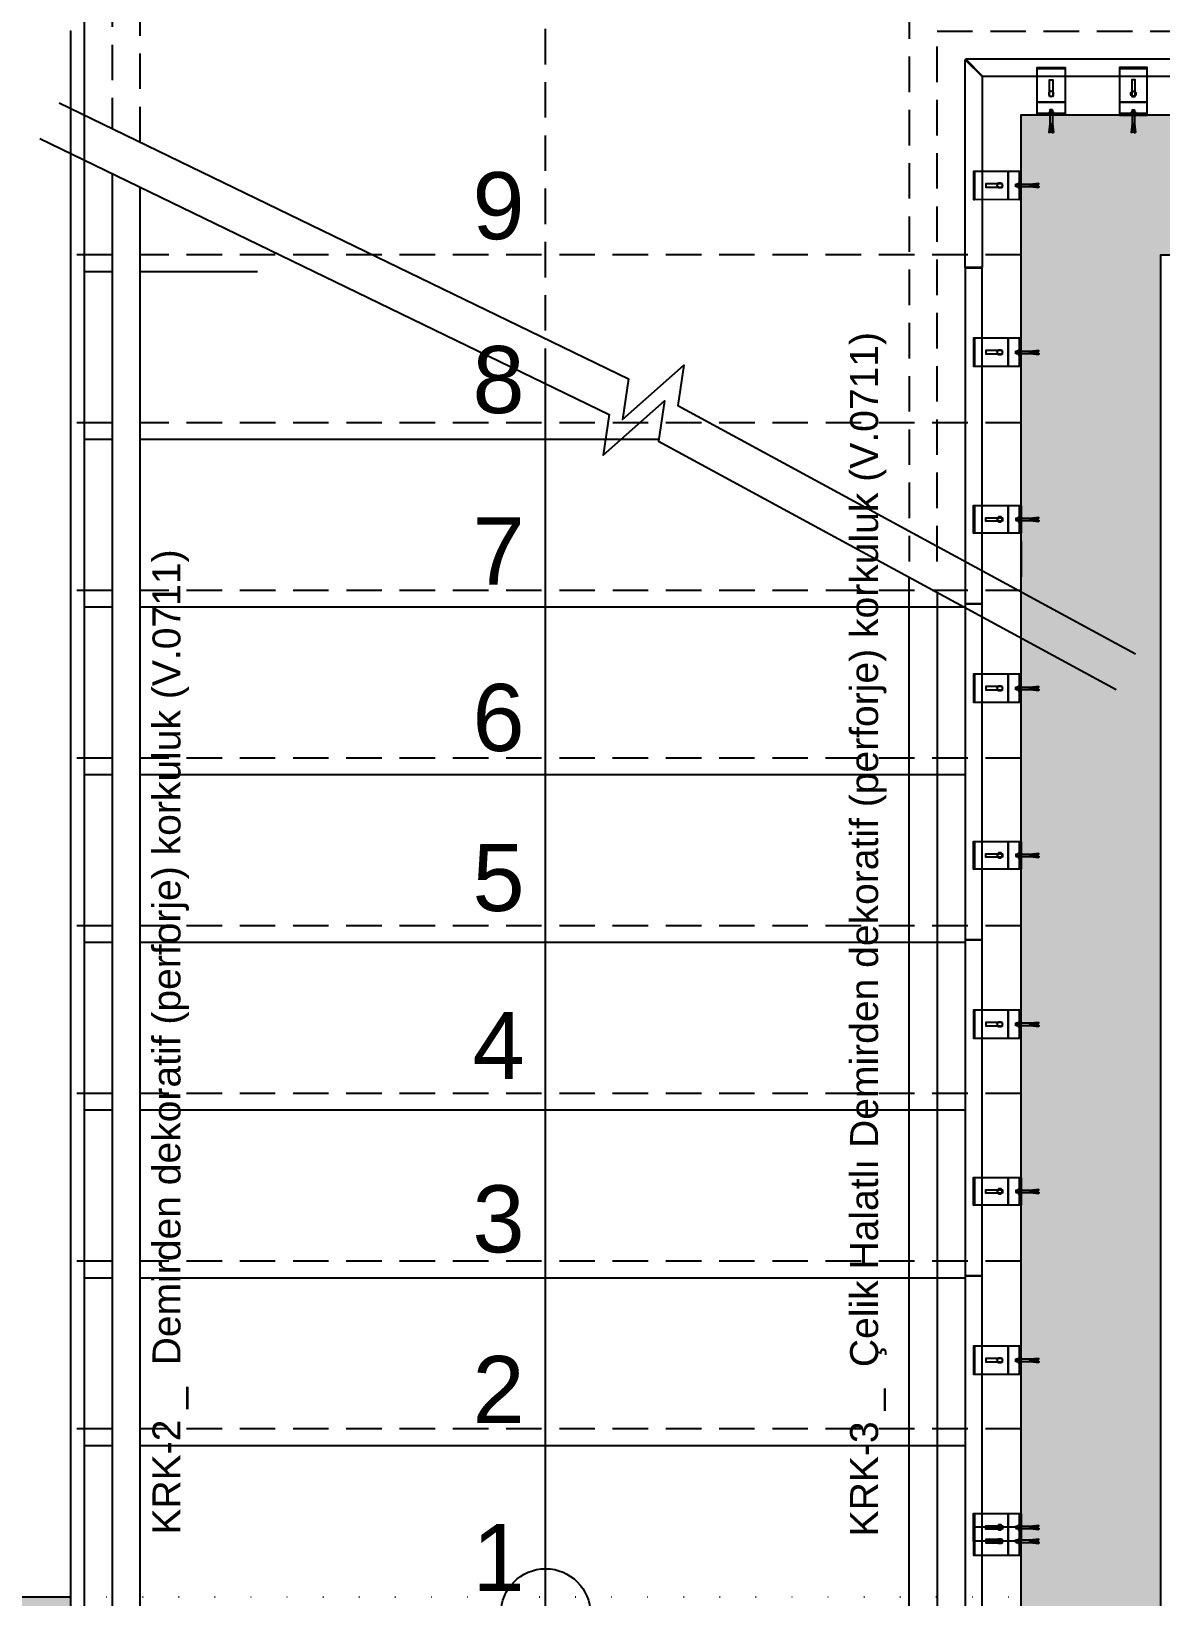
# Model space of a CAD drawing. Header units: inches. Extents: x 21 to 32698, y 13 to 3712.
# Drawn here: x 10689.7 to 10891.7, y 2122.1 to 2402.1 of the extents above; entities that cross this region are included whole.
import ezdxf

# ---------------------------------------------------------------- set-up
doc = ezdxf.new("R2010")
doc.units = ezdxf.units.IN
doc.header["$MEASUREMENT"] = 0
doc.linetypes.add('DOT', pattern=[6.35, 0, -6.35])
doc.linetypes.add('HIDDEN', pattern=[9.525, 6.35, -3.175])
for name, color, linetype, lineweight in [('Z_MİM_-KM-ANCHOR (DÜBEL)', 8, 'Continuous', 25), ('Z_MİM_-KM-BEAM-RAY', 8, 'DOT', 25), ('Z_MİM_-KM-BOLT (CİVATA)', 8, 'Continuous', 25), ('Z_MİM_-KM-FLOR-HRAL', 8, 'Continuous', 25), ('Z_MİM_-KM-L PROFILE', 8, 'Continuous', 25), ('Z_MİM_-KM-MARBLE-09', 8, 'Continuous', 25), ('Z_MİM_-KM-PATTERN-STRC', 8, 'Continuous', 25), ('Z_MİM_-KM-STRC-CONCRETE', 8, 'Continuous', 25), ('Z_MİM_-KM-STRS', 8, 'Continuous', 25), ('Z_MİM_-KM-STRS-ANNO', 8, 'Continuous', 25), ('Z_MİM_-KM-STRS-HID', 8, 'HIDDEN', 25), ('Z_MİM_-KM-STRS-IDEN', 8, 'Continuous', 25), ('Z_MİM_-KM-T PROFILE', 8, 'Continuous', 25), ('Z_MİM_-KM-TEXT', 8, 'Continuous', 25), ('Z_MİM_-KM-WALL-PL', 8, 'Continuous', 25), ('Z_MİM_-KM-WALL-PLASTER', 8, 'Continuous', 25), ('Z_MİM_00', 8, 'Continuous', 25), ('Z_MİM_TARAMA', 8, 'Continuous', 25)]:
    doc.layers.add(name, color=color, linetype=linetype, lineweight=lineweight)
doc.styles.add('Arial', font='arial.ttf', dxfattribs={"height": 100})
doc.styles.add('mahal listesi', font='micross.ttf', dxfattribs={"width": 0.8, "height": 20})

# ---------------------------------------------------------------- blocks, each defined once
blk = doc.blocks.new('KRK-2')
at = {"layer": 'Z_MİM_-KM-TEXT', "color": 7, "insert": (0, 0), "char_height": 25, "width": 1775.644, "attachment_point": 1, "style": 'mahal listesi'}
blk.add_mtext('\\A1;{\\W1;KRK-2 _  Demirden dekoratif (perforje) korkuluk (\\A0;V.0711\\A1;)}', dxfattribs=at)
blk = doc.blocks.new('KRK-3')
at = {"layer": 'Z_MİM_-KM-TEXT', "color": 7, "insert": (0, 0), "char_height": 25, "width": 1775.644, "attachment_point": 1, "style": 'mahal listesi'}
blk.add_mtext('\\A1;{\\W1;KRK-3 _  Çelik Halatlı Demirden dekoratif (perforje) korkuluk (\\A0;V.0711\\A1;)}', dxfattribs=at)
blk = doc.blocks.new('-KM_Merdiven')
at = {"layer": 'Z_MİM_-KM-FLOR-HRAL'}
for points in [[(20007.25, 2394.55), (20007.25, 2107.03), (20012.26, 2107.03), (20012.26, 2392.13)], [(20154.75, 2319.69), (20154.75, 2110.03), (20149.75, 2110.03), (20149.75, 2322.4)]]:
    blk.add_lwpolyline(points, dxfattribs=at)
at = {"layer": 'Z_MİM_-KM-STRS'}
blk.add_line((20169.75, 2311.56), (20169.75, 2137.03), dxfattribs=at)
for points in [[(19997.72, 2407.22), (20099.57, 2357.85), (20098.49, 2350.62), (20109.44, 2360.31), (20108.36, 2353.08), (20190.21, 2308.71)], [(19994.28, 2400.84), (20096.13, 2351.47), (20095.06, 2344.24), (20106, 2353.93), (20104.92, 2346.7), (20186.77, 2302.33)], [(20007.25, 2377.03), (20002.25, 2377.03)], [(20033.22, 2377.03), (20012.26, 2377.03)], [(20007.25, 2347.03), (20002.25, 2347.03)], [(20104.97, 2347.03), (20012.26, 2347.03)], [(20007.25, 2317.03), (20002.25, 2317.03)], [(20159.75, 2317.03), (20012.26, 2317.03)], [(20007.25, 2287.03), (20002.25, 2287.03)], [(20159.75, 2287.03), (20012.26, 2287.03)], [(20007.25, 2257.03), (20002.25, 2257.03)], [(20159.75, 2257.03), (20012.26, 2257.03)], [(20007.25, 2227.03), (20002.25, 2227.03)], [(20159.75, 2227.03), (20012.26, 2227.03)], [(20007.25, 2197.03), (20002.25, 2197.03)], [(20159.75, 2197.03), (20012.26, 2197.03)], [(20007.25, 2167.03), (20002.25, 2167.03)], [(20159.75, 2167.03), (20012.26, 2167.03)]]:
    blk.add_lwpolyline(points, dxfattribs=at)
at = {"layer": 'Z_MİM_-KM-STRS-ANNO'}
blk.add_line((20084.75, 2137.03), (20084.75, 2356.97), dxfattribs=at)
blk.add_circle((20084.75, 2137.03), 8, dxfattribs=at)
at = {"layer": 'Z_MİM_-KM-STRS-HID'}
for p, q in [((20007.25, 2380.03), (19999.75, 2380.03)), ((20169.75, 2380.03), (20012.26, 2380.03)), ((20007.25, 2350.03), (19999.75, 2350.03)), ((20169.76, 2350.03), (20012.26, 2350.03)), ((20007.25, 2320.03), (19999.75, 2320.03)), ((20169.76, 2320.03), (20012.26, 2320.03)), ((20007.25, 2290.03), (19999.75, 2290.03)), ((20169.75, 2290.03), (20012.26, 2290.03)), ((20007.25, 2260.03), (19999.75, 2260.03)), ((20169.75, 2260.03), (20012.26, 2260.03)), ((20007.25, 2230.03), (19999.75, 2230.03)), ((20169.75, 2230.03), (20012.26, 2230.03)), ((20007.25, 2200.03), (19999.75, 2200.03)), ((20169.75, 2200.03), (20012.26, 2200.03)), ((20007.25, 2170.03), (19999.75, 2170.03)), ((20169.75, 2170.03), (20012.26, 2170.03))]:
    blk.add_line(p, q, dxfattribs=at)
for points in [[(20012.26, 2400.2), (20012.25, 2565.03), (20577.25, 2565.03), (20577.25, 2110.03), (20582.26, 2110.03), (20582.25, 2570.03), (20007.25, 2570.03), (20007.25, 2402.61)], [(20084.75, 2356.97), (20084.75, 2485.03), (20504.75, 2485.03), (20504.75, 2140.03)], [(20154.76, 2325.22), (20154.75, 2420.03), (20434.75, 2420.03), (20434.75, 2110.03), (20439.75, 2110.03), (20439.75, 2425.03), (20149.75, 2425.03), (20149.76, 2325.22)], [(20589.75, 2140.03), (20419.75, 2140.03), (20419.75, 2405.03), (20169.75, 2405.03), (20169.76, 2319.8)]]:
    blk.add_lwpolyline(points, dxfattribs=at)
at = {"layer": 'Z_MİM_-KM-TEXT', "xscale": 0.2000000000000008, "yscale": 0.2000000000000008, "zscale": 0.2000000000000008, "rotation": 90}
for name, p in [('KRK-3', (20139.2, 2150.82)), ('KRK-2', (20014.44, 2151.14))]:
    blk.add_blockref(name, p, dxfattribs=at)
at = {"layer": 'Z_MİM_-KM-STRS-IDEN', "color": 7, "style": 'Arial'}
for s, p in [('9', (20071.66, 2382.84)), ('8', (20071.66, 2351.74)), ('7', (20071.66, 2321.07)), ('6', (20071.66, 2291.3)), ('5', (20071.66, 2262.68)), ('4', (20071.66, 2232.62)), ('3', (20071.66, 2201.62)), ('2', (20071.66, 2171.09)), ('1', (20071.66, 2141.04))]:
    blk.add_text(s, height=12, dxfattribs=at).set_placement(p)
blk = doc.blocks.new('A$C23292D50')
at = {"layer": 'Z_MİM_TARAMA'}
for p, q in [((0, 0.55), (0.03, 0.8)), ((0.54, 0.49), (0, 0.55)), ((0.54, 0.31), (0, 0.25)), ((0, 0.25), (0.03, 0)), ((1.59, 0.63), (0.03, 0.8)), ((1.59, 0.18), (0.03, 0)), ((0.52, 0.31), (0.5, 0.5)), ((0.6, 0.25), (0.57, 0.54)), ((0.67, 0.24), (0.65, 0.56)), ((0.74, 0.29), (0.72, 0.53)), ((1.29, 0.41), (0.76, 0.47)), ((1.29, 0.39), (0.76, 0.33)), ((0.81, 0.34), (0.8, 0.46)), ((0.89, 0.35), (0.88, 0.45)), ((0.96, 0.36), (0.96, 0.45)), ((1.04, 0.37), (1.03, 0.44)), ((1.11, 0.37), (1.11, 0.43)), ((1.19, 0.38), (1.18, 0.42)), ((1.26, 0.39), (1.26, 0.41)), ((1.35, 0.28), (1.33, 0.51)), ((1.42, 0.25), (1.4, 0.55)), ((1.5, 0.26), (1.48, 0.55)), ((1.57, 0.33), (1.56, 0.49)), ((3.45, 0.63), (1.59, 0.63)), ((3.45, 0.18), (1.59, 0.18)), ((3.75, 0.78), (3.45, 0.78)), ((3.45, 0.03), (3.45, 0.78)), ((3.75, 0.69), (3.45, 0.69)), ((3.75, 0.4), (3.45, 0.4)), ((3.75, 0.12), (3.45, 0.12)), ((3.75, 0.03), (3.45, 0.03)), ((3.75, 0.03), (3.75, 0.78)), ((3.79, 0.15), (3.75, 0.68)), ((4.11, 0.63), (3.75, 0.63)), ((4.11, 0.18), (3.75, 0.18)), ((3.87, 0.15), (3.83, 0.68)), ((3.94, 0.15), (3.9, 0.68)), ((4.02, 0.15), (3.98, 0.68)), ((4.09, 0.15), (4.05, 0.68)), ((4.11, 0.18), (4.11, 0.63))]:
    blk.add_line(p, q, dxfattribs=at)
for centre, radius, start, end in [((0.64, 0.45), 0.113, 8.8661, 158.2669), ((0.64, 0.35), 0.113, 201.7331, 351.1339), ((1.44, 0.4), 0.15, 182.8066, 177.1934)]:
    blk.add_arc(centre, radius, start, end, dxfattribs=at)
blk = doc.blocks.new('-KM-Mermer_Mekanik_Kaplama')
blk.add_line((-267.07, 157.55), (-267.07, 157.45))
at = {"layer": 'Z_MİM_-KM-BOLT (CİVATA)'}
for points in [[(-252.57, 308.57), (-252.14, 308.32), (-251.71, 308.57), (-251.71, 309.07), (-252.14, 309.32), (-252.57, 309.07)], [(-237.02, 308.57), (-237.45, 308.32), (-237.88, 308.57), (-237.88, 309.07), (-237.45, 309.32), (-237.02, 309.07)], [(-261.07, 292.88), (-260.82, 292.44), (-261.07, 292.01), (-261.57, 292.01), (-261.82, 292.44), (-261.57, 292.88)], [(-261.07, 263.03), (-260.82, 262.59), (-261.07, 262.16), (-261.57, 262.16), (-261.82, 262.59), (-261.57, 263.03)], [(-261.07, 232.27), (-260.82, 232.7), (-261.07, 233.14), (-261.57, 233.14), (-261.82, 232.7), (-261.57, 232.27)], [(-261.07, 202.93), (-260.82, 202.49), (-261.07, 202.06), (-261.57, 202.06), (-261.82, 202.49), (-261.57, 202.93)], [(-261.07, 172.17), (-260.82, 172.6), (-261.07, 173.04), (-261.57, 173.04), (-261.82, 172.6), (-261.57, 172.17)], [(-261.07, 142.83), (-260.82, 142.39), (-261.07, 141.96), (-261.57, 141.96), (-261.82, 142.39), (-261.57, 142.83)], [(-261.07, 112.07), (-260.82, 112.5), (-261.07, 112.94), (-261.57, 112.94), (-261.82, 112.5), (-261.57, 112.07)], [(-261.07, 82.73), (-260.82, 82.29), (-261.07, 81.86), (-261.57, 81.86), (-261.82, 82.29), (-261.57, 82.73)], [(-261.07, 51.97), (-260.82, 52.4), (-261.07, 52.84), (-261.57, 52.84), (-261.82, 52.4), (-261.57, 51.97)], [(-261.07, 50.38), (-260.82, 49.94), (-261.07, 49.51), (-261.57, 49.51), (-261.82, 49.94), (-261.57, 50.38)]]:
    blk.add_lwpolyline(points, close=True, dxfattribs=at)
at = {"layer": 'Z_MİM_-KM-L PROFILE'}
for points in [[(-254.64, 305.3), (-254.64, 307.34), (-249.64, 307.33), (-249.64, 305.3)], [(-254.64, 305), (-254.64, 305.3), (-249.64, 305.3), (-249.64, 305)], [(-234.95, 305.3), (-234.95, 307.34), (-239.95, 307.33), (-239.95, 305.3)], [(-234.95, 305), (-234.95, 305.3), (-239.95, 305.3), (-239.95, 305)], [(-257.8, 294.94), (-259.84, 294.94), (-259.83, 289.95), (-257.8, 289.94)], [(-257.5, 294.94), (-257.8, 294.94), (-257.8, 289.94), (-257.5, 289.94)], [(-257.8, 265.09), (-259.84, 265.09), (-259.83, 260.1), (-257.8, 260.09)], [(-257.5, 265.09), (-257.8, 265.09), (-257.8, 260.09), (-257.5, 260.09)], [(-257.8, 230.21), (-259.84, 230.21), (-259.83, 235.2), (-257.8, 235.21)], [(-257.5, 230.21), (-257.8, 230.21), (-257.8, 235.21), (-257.5, 235.21)], [(-257.8, 204.99), (-259.84, 204.99), (-259.83, 200), (-257.8, 199.99)], [(-257.5, 204.99), (-257.8, 204.99), (-257.8, 199.99), (-257.5, 199.99)], [(-257.8, 170.11), (-259.84, 170.11), (-259.83, 175.1), (-257.8, 175.11)], [(-257.5, 170.11), (-257.8, 170.11), (-257.8, 175.11), (-257.5, 175.11)], [(-257.8, 144.89), (-259.84, 144.89), (-259.83, 139.9), (-257.8, 139.89)], [(-257.5, 144.89), (-257.8, 144.89), (-257.8, 139.89), (-257.5, 139.89)], [(-257.8, 110.01), (-259.84, 110.01), (-259.83, 115), (-257.8, 115.01)], [(-257.5, 110.01), (-257.8, 110.01), (-257.8, 115.01), (-257.5, 115.01)], [(-257.8, 84.79), (-259.84, 84.79), (-259.83, 79.8), (-257.8, 79.79)], [(-257.5, 84.79), (-257.8, 84.79), (-257.8, 79.79), (-257.5, 79.79)], [(-257.8, 49.91), (-259.84, 49.91), (-259.83, 54.9), (-257.8, 54.91)], [(-257.5, 49.91), (-257.8, 49.91), (-257.8, 54.91), (-257.5, 54.91)], [(-257.8, 52.44), (-259.84, 52.44), (-259.83, 47.45), (-257.8, 47.44)], [(-257.5, 52.44), (-257.8, 52.44), (-257.8, 47.44), (-257.5, 47.44)]]:
    blk.add_lwpolyline(points, close=True, dxfattribs=at)
at = {"layer": 'Z_MİM_-KM-MARBLE-09'}
for points in [[(-264.5, 277.75), (-267.5, 277.75), (-267.5, 314.93), (-264.5, 311.93)], [(-222.7, 312), (-222.7, 315), (-267.43, 315), (-264.42, 312)], [(-264.5, 277.65), (-267.5, 277.65), (-267.5, 217.65), (-264.5, 217.65)], [(-264.5, 217.55), (-267.5, 217.55), (-267.5, 157.55), (-264.5, 157.55)], [(-264.5, 157.45), (-267.5, 157.45), (-267.5, 97.45), (-264.5, 97.45)], [(-264.5, 97.35), (-267.5, 97.35), (-267.5, 37.35), (-264.5, 37.35)]]:
    blk.add_lwpolyline(points, close=True, dxfattribs=at)
at = {"layer": 'Z_MİM_-KM-T PROFILE'}
for points in [[(-254.64, 313.34), (-254.64, 313.54), (-249.64, 313.53), (-249.64, 313.33)], [(-254.64, 307.34), (-254.64, 313.34), (-249.64, 313.33), (-249.64, 307.33)], [(-252.44, 308.33), (-252.44, 311.33), (-251.84, 311.33), (-251.84, 308.33)], [(-234.95, 313.34), (-234.95, 313.54), (-239.95, 313.53), (-239.95, 313.33)], [(-234.95, 307.34), (-234.95, 313.34), (-239.95, 313.33), (-239.95, 307.33)], [(-237.15, 308.34), (-237.15, 311.34), (-237.75, 311.34), (-237.75, 308.34)], [(-265.84, 294.94), (-266.04, 294.94), (-266.03, 289.94), (-265.83, 289.94)], [(-259.84, 294.94), (-265.84, 294.94), (-265.83, 289.94), (-259.83, 289.95)], [(-260.83, 292.74), (-263.83, 292.74), (-263.83, 292.14), (-260.83, 292.15)], [(-265.84, 265.09), (-266.04, 265.09), (-266.03, 260.09), (-265.83, 260.09)], [(-259.84, 265.09), (-265.84, 265.09), (-265.83, 260.09), (-259.83, 260.1)], [(-260.84, 262.89), (-263.84, 262.89), (-263.84, 262.29), (-260.84, 262.3)], [(-265.84, 230.21), (-266.04, 230.21), (-266.03, 235.21), (-265.83, 235.21)], [(-259.84, 230.21), (-265.84, 230.21), (-265.83, 235.21), (-259.83, 235.2)], [(-260.84, 232.41), (-263.84, 232.41), (-263.84, 233), (-260.84, 233)], [(-265.84, 204.99), (-266.04, 204.99), (-266.03, 199.99), (-265.83, 199.99)], [(-259.84, 204.99), (-265.84, 204.99), (-265.83, 199.99), (-259.83, 200)], [(-260.84, 202.79), (-263.84, 202.79), (-263.84, 202.19), (-260.84, 202.2)], [(-265.84, 170.11), (-266.04, 170.11), (-266.03, 175.11), (-265.83, 175.11)], [(-259.84, 170.11), (-265.84, 170.11), (-265.83, 175.11), (-259.83, 175.1)], [(-260.84, 172.31), (-263.84, 172.31), (-263.84, 172.9), (-260.84, 172.9)], [(-265.84, 144.89), (-266.04, 144.89), (-266.03, 139.89), (-265.83, 139.89)], [(-259.84, 144.89), (-265.84, 144.89), (-265.83, 139.89), (-259.83, 139.9)], [(-260.84, 142.69), (-263.84, 142.69), (-263.84, 142.09), (-260.84, 142.1)], [(-265.84, 110.01), (-266.04, 110.01), (-266.03, 115.01), (-265.83, 115.01)], [(-259.84, 110.01), (-265.84, 110.01), (-265.83, 115.01), (-259.83, 115)], [(-260.84, 112.21), (-263.84, 112.21), (-263.84, 112.8), (-260.84, 112.8)], [(-265.84, 84.79), (-266.04, 84.79), (-266.03, 79.79), (-265.83, 79.79)], [(-259.84, 84.79), (-265.84, 84.79), (-265.83, 79.79), (-259.83, 79.8)], [(-260.84, 82.59), (-263.84, 82.59), (-263.84, 81.99), (-260.84, 82)], [(-265.84, 49.91), (-266.04, 49.91), (-266.03, 54.91), (-265.83, 54.91)], [(-259.84, 49.91), (-265.84, 49.91), (-265.83, 54.91), (-259.83, 54.9)], [(-265.84, 52.44), (-266.04, 52.44), (-266.03, 47.44), (-265.83, 47.44)], [(-259.84, 52.44), (-265.84, 52.44), (-265.83, 47.44), (-259.83, 47.45)], [(-260.84, 52.11), (-263.84, 52.11), (-263.84, 52.7), (-260.84, 52.7)], [(-260.83, 50.24), (-263.83, 50.24), (-263.83, 49.64), (-260.83, 49.65)]]:
    blk.add_lwpolyline(points, close=True, dxfattribs=at)
at = {"layer": 'Z_MİM_-KM-ANCHOR (DÜBEL)'}
for p, rotation in [((-251.74, 301.85), 90), ((-254.35, 233.11), 180), ((-254.35, 173.01), 180), ((-254.35, 112.91), 180), ((-254.35, 52.81), 180)]:
    blk.add_blockref('A$C23292D50', p, dxfattribs=dict(at, rotation=rotation))
at = {"layer": 'Z_MİM_-KM-ANCHOR (DÜBEL)', "xscale": -1, "rotation": 270}
blk.add_blockref('A$C23292D50', (-237.85, 301.85), dxfattribs=at)
at = {"layer": 'Z_MİM_-KM-ANCHOR (DÜBEL)', "xscale": -1}
for p in [(-254.35, 292.04), (-254.35, 262.19), (-254.35, 202.09), (-254.35, 141.99), (-254.35, 81.89), (-254.35, 49.54)]:
    blk.add_blockref('A$C23292D50', p, dxfattribs=at)
blk = doc.blocks.new('-KM_Kolon-1K')
at = {"layer": 'Z_MİM_-KM-PATTERN-STRC'}
for points in [[(1535, 1110), (1560, 1110), (1560, 1380), (1760, 1380), (1760, 1110), (1785, 1110), (1785, 1405), (1535, 1405)], [(1280, 1140), (1365, 1140), (1365, 1110), (1280, 1110)]]:
    blk.add_hatch(color=256, dxfattribs=at).paths.add_polyline_path(points, flags=0)
at = {"layer": 'Z_MİM_-KM-STRC-CONCRETE'}
for points in [[(1535, 1110), (1560, 1110), (1560, 1380), (1760, 1380), (1760, 1110), (1785, 1110), (1785, 1405), (1535, 1405)], [(1280, 1140), (1365, 1140), (1365, 1110), (1280, 1110)]]:
    blk.add_lwpolyline(points, close=True, dxfattribs=at)
blk = doc.blocks.new('-KM_Kiriş İzi-1K')
at = {"layer": 'Z_MİM_-KM-BEAM-RAY'}
for p, q in [((1365, 1420), (1365, 1140)), ((1365, 1140), (1535, 1140))]:
    blk.add_line(p, q, dxfattribs=at)

msp = doc.modelspace()

# ---------------------------------------------------------------- linework, layer by layer
at = {"layer": 'Z_MİM_-KM-WALL-PL'}
msp.add_line((10696.72, 2402.08), (10696.72, 2122.08), dxfattribs=at)
at = {"layer": 'Z_MİM_-KM-WALL-PLASTER'}
msp.add_lwpolyline([(9038.46, 1859.58), (10644.21, 1859.58), (10644.21, 2089.58), (10699.22, 2089.58), (10699.26, 2582.08)], dxfattribs=at)

# ---------------------------------------------------------------- block references
at = {"layer": 'Z_MİM_-KM-BEAM-RAY'}
msp.add_blockref('-KM_Kiriş İzi-1K', (9331.71, 982.08), dxfattribs=at)
at = {"layer": 'Z_MİM_-KM-STRC-CONCRETE'}
msp.add_blockref('-KM_Kolon-1K', (9331.71, 982.08), dxfattribs=at)
at = {"layer": 'Z_MİM_00'}
for name, p in [('-KM_Merdiven', (-9303.04, -17.95)), ('-KM-Mermer_Mekanik_Kaplama', (11124.26, 2082.08))]:
    msp.add_blockref(name, p, dxfattribs=at)

doc.saveas('drawing.dxf')
